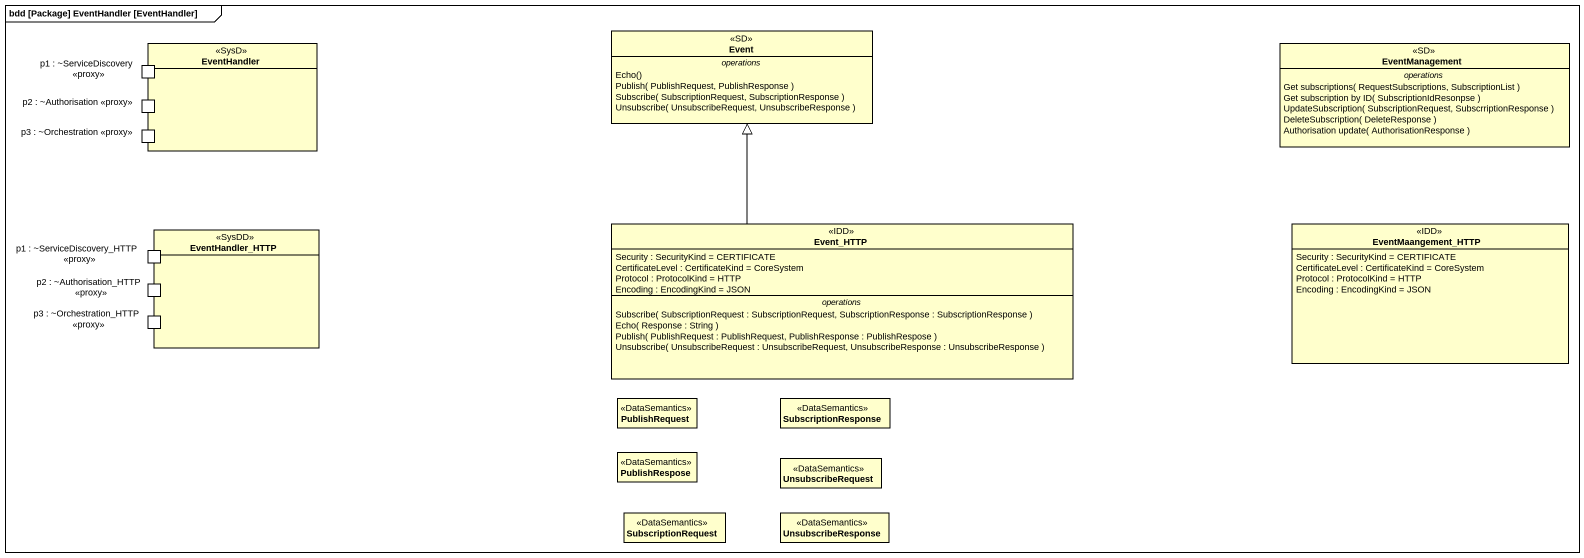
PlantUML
@startuml
mainframe bdd [Package] EventHandler [EventHandler]
allowmixing
hide circle
hide empty members
class Event <<SD>> {
  -- operations --
  Echo()
  Publish( PublishRequest, PublishResponse )
  Subscribe( SubscriptionRequest, SubscriptionResponse )
  Unsubscribe( UnsubscribeRequest, UnsubscribeResponse )
}
rectangle EventHandler <<SysD>> {
  port "p1 : ~ServiceDiscovery <<proxy>>" as p1_ServiceDiscovery_proxy
  port "p2 : ~Authorisation <<proxy>>" as p2_Authorisation_proxy
  port "p3 : ~Orchestration <<proxy>>" as p3_Orchestration_proxy
}
class EventManagement <<SD>> {
  -- operations --
  Get subscriptions( RequestSubscriptions, SubscriptionList )
  Get subscription by ID( SubscriptionIdResonpse )
  UpdateSubscription( SubscriptionRequest, SubscrriptionResponse )
  DeleteSubscription( DeleteResponse )
  Authorisation update( AuthorisationResponse )
}
class Event_HTTP <<IDD>> {
  Security : SecurityKind = CERTIFICATE
  CertificateLevel : CertificateKind = CoreSystem
  Protocol : ProtocolKind = HTTP
  Encoding : EncodingKind = JSON
  -- operations --
  Subscribe( SubscriptionRequest : SubscriptionRequest, SubscriptionResponse : SubscriptionResponse )
  Echo( Response : String )
  Publish( PublishRequest : PublishRequest, PublishResponse : PublishRespose )
  Unsubscribe( UnsubscribeRequest : UnsubscribeRequest, UnsubscribeResponse : UnsubscribeResponse )
}
class EventMaangement_HTTP <<IDD>> {
  Security : SecurityKind = CERTIFICATE
  CertificateLevel : CertificateKind = CoreSystem
  Protocol : ProtocolKind = HTTP
  Encoding : EncodingKind = JSON
}
rectangle EventHandler_HTTP <<SysDD>> {
  port "p1 : ~ServiceDiscovery_HTTP <<proxy>>" as p1_ServiceDiscovery_HTTP
  port "p2 : ~Authorisation_HTTP <<proxy>>" as p2_Authorisation_HTTP_proxy
  port "p3 : ~Orchestration_HTTP <<proxy>>" as p3_Orchestration_HTTP_proxy
}
class PublishRequest <<DataSemantics>>
class SubscriptionResponse <<DataSemantics>>
class PublishRespose <<DataSemantics>>
class UnsubscribeRequest <<DataSemantics>>
class SubscriptionRequest <<DataSemantics>>
class UnsubscribeResponse <<DataSemantics>>
Event_HTTP -up-|> Event
@enduml
